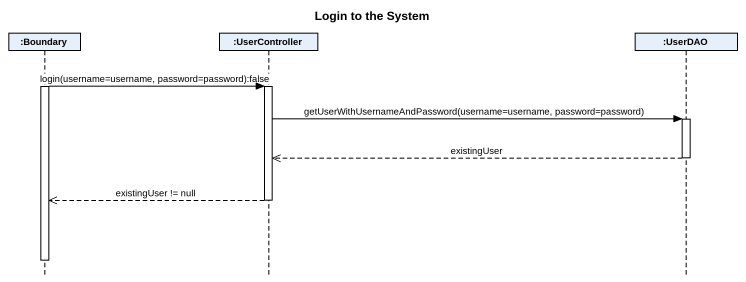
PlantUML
@startuml
title Login to the System
hide footbox
participant ":Boundary" as Boundary_
participant ":UserController" as UserController
participant ":UserDAO" as UserDAO

activate Boundary_
Boundary_ -> UserController : login(username=username, password=password):false
activate UserController
UserController -> UserDAO : getUserWithUsernameAndPassword(username=username, password=password)
activate UserDAO
UserDAO -->> UserController : existingUser
deactivate UserDAO
UserController -->> Boundary_ : existingUser != null
deactivate UserController
deactivate Boundary_
@enduml
